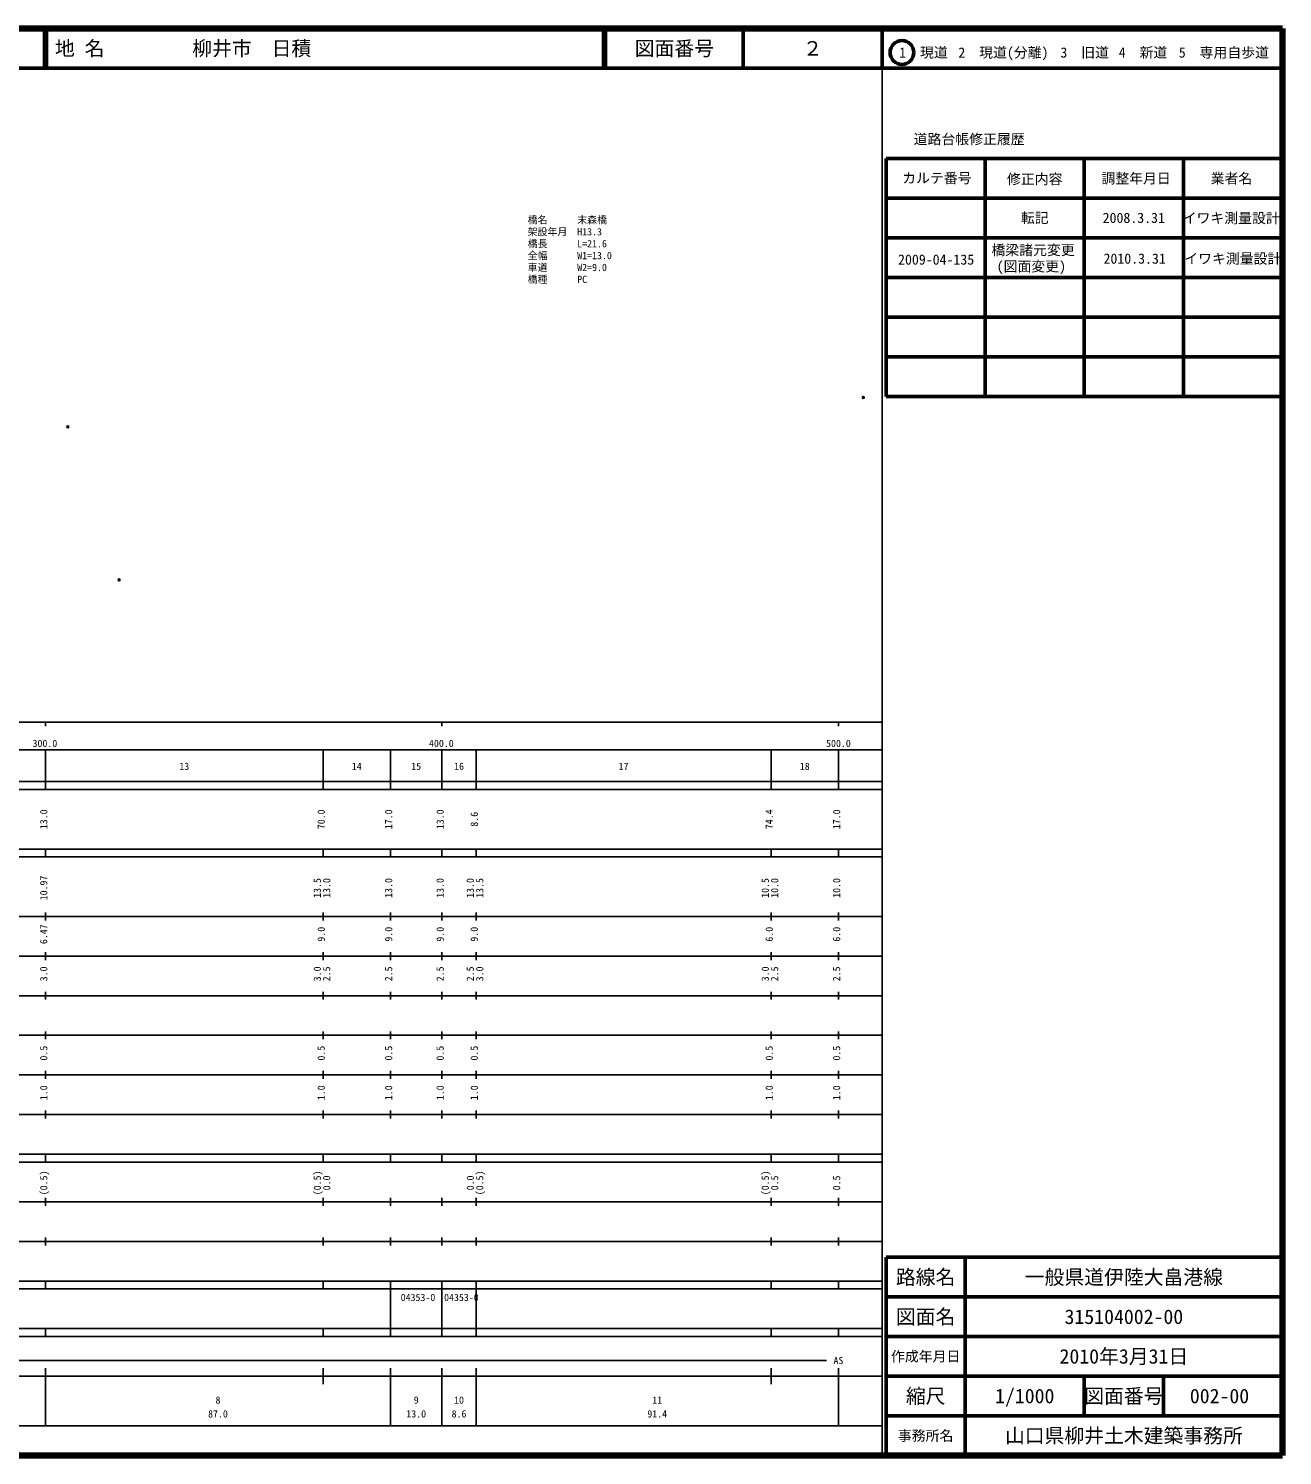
# Model space of a CAD drawing. Units: millimetres on the paper, with parts at other scales. Extents: x 40 to 680, y 20 to 380.
# Drawn here: x 363.7 to 680, y 20 to 380 of the extents above; entities that cross this region are included whole.
import ezdxf
from ezdxf.enums import TextEntityAlignment as Align

# ---------------------------------------------------------------- set-up
doc = ezdxf.new("R2010")
doc.units = ezdxf.units.MM
doc.header["$PDMODE"] = 32
doc.header["$PDSIZE"] = 0.5
for name, color, linetype in [('M-OTRS', 6, 'Continuous'), ('M-STR-HTXT', 7, 'Continuous'), ('M-TTL-TXT', 7, 'Continuous')]:
    doc.layers.add(name, color=color, linetype=linetype)
for name, color, linetype, lineweight in [('M-TTL', 2, 'Continuous', 140), ('M-TTL-BAND', 7, 'Continuous', 25), ('M-TTL-FRAM', 2, 'Continuous', 50), ('M-TTL-LINE', 7, 'Continuous', 50)]:
    doc.layers.add(name, color=color, linetype=linetype, lineweight=lineweight)
doc.styles.add('ＭＳ ゴシック', font='')
doc.styles.get('ＭＳ ゴシック').set_extended_font_data('MS Gothic')

msp = doc.modelspace()

# ---------------------------------------------------------------- linework, layer by layer
at = {"layer": 'M-OTRS'}
for p in [(574.281, 286.93), (373.612, 279.543), (386.558, 240.946)]:
    msp.add_point(p, dxfattribs=at)
at = {"layer": 'M-TTL'}
for p, q in [((680, 380), (40, 380)), ((680, 20), (680, 380)), ((40, 20), (680, 20))]:
    msp.add_line(p, q, dxfattribs=at)
at = {"layer": 'M-TTL-BAND'}
for p, q in [((579, 20), (579, 370)), ((40, 205), (579, 205)), ((368, 205), (368, 204)), ((468, 205), (468, 204)), ((568, 205), (568, 204)), ((68, 198), (579, 198)), ((368, 188), (368, 198)), ((438, 188), (438, 198)), ((455, 188), (455, 198)), ((468, 188), (468, 198)), ((476.6, 188), (476.6, 198)), ((551, 188), (551, 198)), ((568, 188), (568, 198)), ((40, 190), (579, 190)), ((40, 188), (579, 188)), ((40, 173), (579, 173)), ((368, 171), (368, 173)), ((438, 171), (438, 173)), ((455, 171), (455, 173)), ((468, 171), (468, 173)), ((476.6, 171), (476.6, 173)), ((551, 171), (551, 173)), ((568, 171), (568, 173)), ((40, 171), (579, 171)), ((40, 156), (579, 156)), ((368, 155), (368, 157)), ((438, 155), (438, 157)), ((455, 155), (455, 157)), ((468, 155), (468, 157)), ((476.6, 155), (476.6, 157)), ((551, 155), (551, 157)), ((568, 155), (568, 157)), ((46, 146), (579, 146)), ((368, 145), (368, 147)), ((438, 145), (438, 147)), ((455, 145), (455, 147)), ((468, 145), (468, 147)), ((476.6, 145), (476.6, 147)), ((551, 145), (551, 147)), ((568, 145), (568, 147)), ((368, 135), (368, 137)), ((438, 135), (438, 137)), ((455, 135), (455, 137)), ((468, 135), (468, 137)), ((476.6, 135), (476.6, 137)), ((551, 135), (551, 137)), ((568, 135), (568, 137)), ((52, 136), (579, 136)), ((46, 126), (579, 126)), ((368, 125), (368, 127)), ((438, 125), (438, 127)), ((455, 125), (455, 127)), ((468, 125), (468, 127)), ((476.6, 125), (476.6, 127)), ((551, 125), (551, 127)), ((568, 125), (568, 127)), ((52, 116), (579, 116)), ((368, 115), (368, 117)), ((438, 115), (438, 117)), ((455, 115), (455, 117)), ((468, 115), (468, 117)), ((476.6, 115), (476.6, 117)), ((551, 115), (551, 117)), ((568, 115), (568, 117)), ((46, 106), (579, 106)), ((368, 105), (368, 107)), ((438, 105), (438, 107)), ((455, 105), (455, 107)), ((468, 105), (468, 107)), ((476.6, 105), (476.6, 107)), ((551, 105), (551, 107)), ((568, 105), (568, 107)), ((40, 96), (579, 96)), ((40, 94), (579, 94)), ((368, 94), (368, 96)), ((438, 94), (438, 96)), ((455, 94), (455, 96)), ((468, 94), (468, 96)), ((476.6, 94), (476.6, 96)), ((551, 94), (551, 96)), ((568, 94), (568, 96)), ((49, 84), (579, 84)), ((368, 83), (368, 85)), ((438, 83), (438, 85)), ((455, 83), (455, 85)), ((468, 83), (468, 85)), ((476.6, 83), (476.6, 85)), ((551, 83), (551, 85)), ((568, 83), (568, 85)), ((40, 74), (579, 74)), ((368, 73), (368, 75)), ((438, 73), (438, 75)), ((455, 73), (455, 75)), ((468, 73), (468, 75)), ((476.6, 73), (476.6, 75)), ((551, 73), (551, 75)), ((568, 73), (568, 75)), ((40, 64), (579, 64)), ((40, 62), (579, 62)), ((368, 62), (368, 64)), ((438, 62), (438, 64)), ((455, 62), (455, 64)), ((455, 52), (455, 62)), ((468, 62), (468, 64)), ((468, 52), (468, 62)), ((468, 52), (468, 62)), ((476.6, 62), (476.6, 64)), ((476.6, 52), (476.6, 62)), ((551, 62), (551, 64)), ((568, 62), (568, 64)), ((40, 52), (579, 52)), ((368, 50), (368, 52)), ((438, 50), (438, 52)), ((455, 50), (455, 52)), ((468, 50), (468, 52)), ((476.6, 50), (476.6, 52)), ((551, 50), (551, 52)), ((568, 50), (568, 52)), ((40, 50), (579, 50)), ((71, 44), (565, 44)), ((40, 40), (579, 40)), ((368, 27.5), (368, 42)), ((438, 38), (438, 42)), ((455, 27.5), (455, 42)), ((468, 27.5), (468, 42)), ((476.6, 27.5), (476.6, 42)), ((551, 38), (551, 42)), ((568, 27.5), (568, 42)), ((68, 27.5), (579, 27.5))]:
    msp.add_line(p, q, dxfattribs=at)
at = {"layer": 'M-TTL-FRAM'}
for p, q in [((580, 347.197), (580, 287.197)), ((580, 347.197), (680, 347.197)), ((580, 287.197), (680, 287.197)), ((680, 70), (580, 70)), ((580, 70), (580, 20))]:
    msp.add_line(p, q, dxfattribs=at)
at = {"layer": 'M-TTL-LINE'}
for p, q in [((367.75, 380), (367.75, 370)), ((368.25, 380), (368.25, 370)), ((508.747, 380), (508.747, 370)), ((509.247, 380), (509.247, 370)), ((543.997, 380), (543.997, 370)), ((579, 380), (579, 370)), ((40, 370), (680, 370)), ((605, 347.197), (605, 287.197)), ((630, 347.197), (630, 287.197)), ((655, 347.197), (655, 287.197)), ((580, 337.197), (680, 337.197)), ((580, 327.197), (680, 327.197)), ((580, 317.197), (680, 317.197)), ((580, 307.197), (680, 307.197)), ((580, 297.197), (680, 297.197)), ((600, 70), (600, 20)), ((680, 60), (580, 60)), ((680, 50), (580, 50)), ((680, 40), (580, 40)), ((630, 40), (630, 30)), ((650, 40), (650, 30)), ((680, 30), (580, 30))]:
    msp.add_line(p, q, dxfattribs=at)
msp.add_circle((584.031, 373.958), 3, dxfattribs=at)

# ---------------------------------------------------------------- texts
at = {"layer": 'M-STR-HTXT', "style": 'ＭＳ ゴシック'}
for s, p in [('橋名\u3000\u3000\u3000末森橋', (489.618, 330.261)), ('架設年月\u3000H13.3', (489.618, 327.261)), ('橋長\u3000\u3000\u3000L=21.6', (489.618, 324.261)), ('全幅\u3000\u3000\u3000W1=13.0', (489.618, 321.261)), ('車道\u3000\u3000\u3000W2=9.0', (489.618, 318.261)), ('橋種\u3000\u3000\u3000PC', (489.618, 315.261))]:
    msp.add_text(s, height=1.833, dxfattribs=at).set_placement(p, align=Align.BOTTOM_LEFT)
at = {"layer": 'M-TTL-BAND', "style": 'ＭＳ ゴシック'}
for s, p in [('300.0', (367.844, 198.195)), ('400.0', (467.844, 198.195)), ('500.0', (568, 198.195)), ('500.0', (568, 198.195)), ('13', (403, 192.405)), ('14', (446.5, 192.405)), ('15', (461.5, 192.405)), ('16', (472.3, 192.405)), ('17', (513.8, 192.405)), ('18', (559.5, 192.405)), ('AS', (568, 42.5)), ('8', (411.5, 32.523)), ('9', (461.5, 32.523)), ('10', (472.3, 32.523)), ('11', (522.3, 32.523)), ('87.0', (411.5, 29.033)), ('13.0', (461.5, 29.033)), ('8.6', (472.3, 29.033)), ('91.4', (522.3, 29.033))]:
    msp.add_text(s, height=1.833, dxfattribs=at).set_placement(p, align=Align.BOTTOM_CENTER)
for s, p in [('13.0', (369, 180.5)), ('70.0', (439, 180.5)), ('17.0', (456, 180.5)), ('13.0', (469, 180.5)), ('8.6', (477.6, 180.5)), ('74.4', (552, 180.5)), ('17.0', (569, 180.5)), ('10.97', (369, 163.174)), ('13.5', (438, 163.174)), ('13.0', (440.37, 163.174)), ('13.0', (456, 163.174)), ('13.0', (469, 163.174)), ('13.0', (476.6, 163.174)), ('13.5', (478.97, 163.174)), ('10.5', (551, 163.174)), ('10.0', (553.37, 163.174)), ('10.0', (569, 163.174)), ('6.47', (369, 151.5)), ('9.0', (439, 151.5)), ('9.0', (456, 151.5)), ('9.0', (469, 151.5)), ('9.0', (477.6, 151.5)), ('6.0', (552, 151.5)), ('6.0', (569, 151.5)), ('3.0', (369, 141.5)), ('3.0', (438, 141.5)), ('2.5', (440.37, 141.5)), ('2.5', (456, 141.5)), ('2.5', (469, 141.5)), ('2.5', (476.6, 141.5)), ('3.0', (478.97, 141.5)), ('3.0', (551, 141.5)), ('2.5', (553.37, 141.5)), ('2.5', (569, 141.5)), ('0.5', (369, 121.5)), ('0.5', (439, 121.5)), ('0.5', (456, 121.5)), ('0.5', (469, 121.5)), ('0.5', (477.6, 121.5)), ('0.5', (552, 121.5)), ('0.5', (569, 121.5)), ('1.0', (369, 111.5)), ('1.0', (439, 111.5)), ('1.0', (456, 111.5)), ('1.0', (469, 111.5)), ('1.0', (477.6, 111.5)), ('1.0', (552, 111.5)), ('1.0', (569, 111.5)), ('(0.5)', (369, 88.764)), ('(0.5)', (438, 88.764)), ('0.0', (440.37, 88.764)), ('0.0', (476.6, 88.764)), ('(0.5)', (478.97, 88.764)), ('(0.5)', (551, 88.764)), ('0.5', (553.37, 88.764)), ('0.5', (569, 88.764))]:
    msp.add_text(s, height=1.833, rotation=90, dxfattribs=at).set_placement(p, align=Align.BOTTOM_CENTER)
for p in [(457.585, 58.405), (468.531, 58.405)]:
    msp.add_text('04353-0', height=1.833, dxfattribs=at).set_placement(p, align=Align.BOTTOM_LEFT)
at = {"layer": 'M-TTL-TXT', "style": 'ＭＳ ゴシック'}
for s, p in [('地 名', (370.38, 375)), ('柳井市\u3000日積', (405.024, 375))]:
    msp.add_text(s, height=3.666, dxfattribs=at).set_placement(p, align=Align.MIDDLE_LEFT)
for s, height, p in [('図面番号', 3.666, (526.622, 375)), ('２', 3.666, (561.497, 375)), ('1\u3000現道', 2.566, (589.448, 373.958)), ('2\u3000現道(分離)', 2.566, (609.619, 373.958)), ('3\u3000旧道', 2.566, (630.121, 373.958)), ('4\u3000新道', 2.566, (644.824, 373.958)), ('5\u3000専用自歩道', 2.566, (665.228, 373.958)), ('道路台帳修正履歴', 2.566, (600.968, 352.113)), ('カルテ番号', 2.566, (592.839, 342.277)), ('修正内容', 2.566, (617.509, 342.023)), ('調整年月日', 2.566, (643.089, 342.197)), ('業者名', 2.566, (667.134, 342.197)), ('転記', 2.566, (617.5, 332.245)), ('2008.3.31', 2.566, (642.5, 332.245)), ('イワキ測量設計', 2.566, (667.077, 332.189)), ('橋梁諸元変更', 2.566, (617.098, 324.126)), ('2009-04-135', 2.566, (592.646, 321.716)), ('(図面変更)', 2.566, (616.664, 320)), ('2010.3.31', 2.566, (642.722, 321.955)), ('イワキ測量設計', 2.566, (667.477, 321.955)), ('路線名', 3.666, (590, 65)), ('路線名', 3.666, (590, 65)), ('一般県道伊陸大畠港線', 3.666, (640, 65)), ('図面名', 3.666, (590, 55)), ('図面名', 3.666, (590, 55)), ('315104002-00', 3.666, (640, 55)), ('2010年3月31日', 3.666, (640, 45)), ('作成年月日', 2.566, (590, 45)), ('作成年月日', 2.566, (590, 45)), ('縮尺', 3.666, (590, 35)), ('縮尺', 3.666, (590, 35)), ('1/1000', 3.666, (615, 35)), ('図面番号', 3.666, (640, 35)), ('図面番号', 3.666, (640, 35)), ('002-00', 3.666, (664.125, 35)), ('事務所名', 2.566, (590, 25)), ('事務所名', 2.566, (590, 25)), ('山口県柳井土木建築事務所', 3.666, (640, 25))]:
    msp.add_text(s, height=height, dxfattribs=at).set_placement(p, align=Align.MIDDLE_CENTER)

doc.saveas('drawing.dxf')
